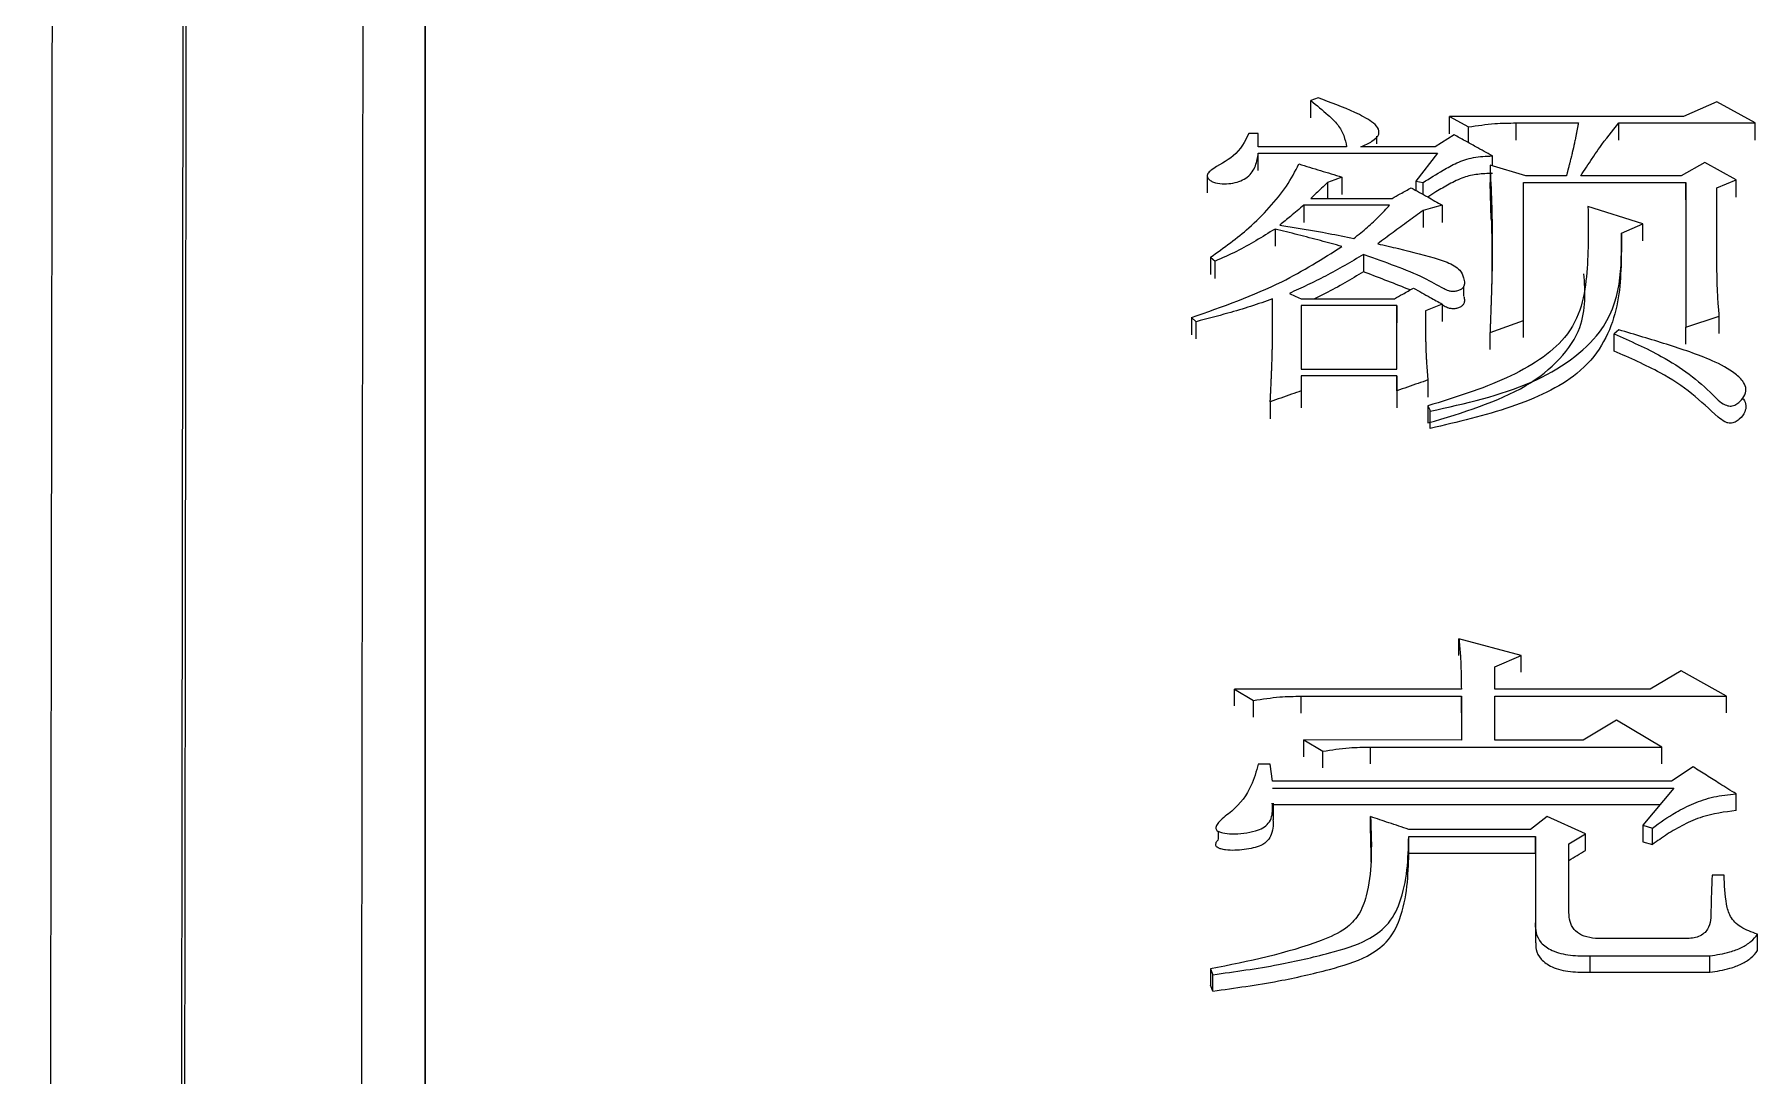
# Model space of a CAD drawing. Header units: millimetres. Extents: x 2344 to 4024, y 1094 to 2282.
# Drawn here: x 2710.55 to 2718.36, y 2094.04 to 2098.76 of the extents above; entities that cross this region are included whole.
import ezdxf

# ---------------------------------------------------------------- set-up
doc = ezdxf.new("R2010")
doc.units = ezdxf.units.MM

msp = doc.modelspace()

# ---------------------------------------------------------------- linework, layer by layer
at = {"color": 7, "linetype": 'Continuous', "lineweight": 25}
for p, q in [((2716.3667, 2098.472), (2716.3343, 2098.4601)), ((2716.3343, 2098.3813), (2716.3343, 2098.4601)), ((2718.1732, 2098.4542), (2718.0218, 2098.3886)), ((2718.3463, 2098.3588), (2718.1732, 2098.4542)), ((2716.9617, 2098.3886), (2717.0482, 2098.3409)), ((2718.0218, 2098.3886), (2716.9617, 2098.3886)), ((2716.9617, 2098.3098), (2716.9617, 2098.3886)), ((2717.2645, 2098.3588), (2717.5458, 2098.3588)), ((2717.2645, 2098.28), (2717.2645, 2098.3588)), ((2717.7297, 2098.3588), (2718.3463, 2098.3588)), ((2718.3463, 2098.28), (2718.3463, 2098.3588)), ((2716.0963, 2098.311), (2716.053, 2098.311)), ((2716.0963, 2098.2511), (2716.0963, 2098.311)), ((2716.6327, 2098.3414), (2716.6327, 2098.3433)), ((2716.6327, 2098.2641), (2716.6327, 2098.299)), ((2716.9833, 2098.305), (2716.8968, 2098.2511)), ((2717.0482, 2098.2691), (2717.0482, 2098.3409)), ((2716.4965, 2098.2511), (2716.0963, 2098.2511)), ((2716.0963, 2098.1426), (2716.0963, 2098.2212)), ((2716.8968, 2098.2511), (2716.5614, 2098.2511)), ((2716.9076, 2098.2212), (2716.8102, 2098.0951)), ((2717.1564, 2098.164), (2717.1564, 2098.2092)), ((2715.8653, 2098.1213), (2715.8653, 2098.0423)), ((2717.1456, 2098.1672), (2717.1456, 2098.0882)), ((2717.3078, 2098.1191), (2717.1456, 2098.1672)), ((2717.4917, 2098.1191), (2717.3078, 2098.1191)), ((2718.0109, 2098.1191), (2717.5566, 2098.1191)), ((2718.1191, 2098.1792), (2718.0109, 2098.1191)), ((2718.2597, 2098.1011), (2718.1191, 2098.1792)), ((2716.41, 2098.0891), (2716.41, 2098.0168)), ((2716.4749, 2098.1131), (2716.4749, 2098.0347)), ((2716.8102, 2098.0951), (2716.8102, 2098.053)), ((2716.8102, 2098.0951), (2716.8427, 2098.0891)), ((2717.1509, 2097.9233), (2717.1456, 2098.0882)), ((2717.297, 2098.0891), (2718.0326, 2098.0891)), ((2717.297, 2097.4643), (2717.297, 2098.0891)), ((2718.0326, 2098.0891), (2718.0326, 2097.4337)), ((2718.0326, 2098.0106), (2718.0326, 2098.0891)), ((2718.1732, 2098.065), (2718.2597, 2098.1011)), ((2718.1732, 2097.696), (2718.1732, 2098.065)), ((2718.2597, 2098.0226), (2718.2597, 2098.1011)), ((2716.6912, 2097.9867), (2716.3018, 2097.9867)), ((2716.3018, 2097.9867), (2716.3018, 2097.9084)), ((2716.3343, 2098.0168), (2716.702, 2098.0168)), ((2716.8427, 2097.9625), (2716.8427, 2097.8843)), ((2716.9292, 2097.9867), (2716.9292, 2097.9084)), ((2717.8379, 2097.9021), (2717.5891, 2097.9806)), ((2717.7405, 2097.8598), (2717.8379, 2097.9021)), ((2717.8379, 2097.8239), (2717.8379, 2097.9021)), ((2716.172, 2097.878), (2716.172, 2097.7998)), ((2717.7405, 2097.8598), (2717.7405, 2097.7816)), ((2715.8799, 2097.7507), (2715.9016, 2097.7325)), ((2715.9016, 2097.6545), (2715.9016, 2097.7325)), ((2717.0275, 2097.5735), (2717.0275, 2097.6214)), ((2716.291, 2097.562), (2716.7129, 2097.562)), ((2716.291, 2097.5315), (2716.291, 2097.2435)), ((2716.7237, 2097.5315), (2716.291, 2097.5315)), ((2716.7237, 2097.2435), (2716.7237, 2097.5315)), ((2716.7237, 2097.5315), (2716.7237, 2097.4537)), ((2716.9292, 2097.5376), (2716.9292, 2097.4598)), ((2715.7934, 2097.4766), (2715.815, 2097.4582)), ((2715.7934, 2097.4766), (2715.7934, 2097.3985)), ((2715.815, 2097.3805), (2715.815, 2097.4582)), ((2716.1612, 2097.4707), (2716.1612, 2097.4838)), ((2716.7237, 2097.2435), (2716.7237, 2097.4533)), ((2717.1456, 2097.4092), (2717.297, 2097.4643)), ((2717.297, 2097.3866), (2717.297, 2097.4643)), ((2718.0326, 2097.4337), (2718.184, 2097.4826)), ((2718.0326, 2097.356), (2718.0326, 2097.4337)), ((2718.184, 2097.4049), (2718.184, 2097.4826)), ((2717.1456, 2097.3316), (2717.1456, 2097.4092)), ((2717.708, 2097.325), (2717.708, 2097.4031)), ((2716.291, 2097.2435), (2716.7237, 2097.2435)), ((2716.7237, 2097.2127), (2716.291, 2097.2127)), ((2716.291, 2097.2127), (2716.291, 2097.145)), ((2716.7237, 2097.145), (2716.7237, 2097.2127)), ((2716.7237, 2097.2127), (2716.7237, 2097.1353)), ((2716.8643, 2097.1943), (2716.8643, 2097.1169)), ((2718.29, 2097.1876), (2718.29, 2097.1898)), ((2716.291, 2097.145), (2716.291, 2097.0676)), ((2716.7237, 2097.145), (2716.7237, 2097.0676)), ((2718.2899, 2097.1119), (2718.2899, 2097.1131)), ((2716.1504, 2097.0956), (2716.1504, 2097.0183)), ((2716.8751, 2096.9751), (2716.8751, 2097.0524)), ((2717.2862, 2095.9459), (2717.0049, 2096.022)), ((2717.0049, 2095.9459), (2717.0049, 2096.022)), ((2717.1672, 2095.895), (2717.2862, 2095.9459)), ((2717.2862, 2095.8698), (2717.2862, 2095.9459)), ((2717.1672, 2095.7932), (2717.1672, 2095.895)), ((2718.011, 2095.8759), (2717.8703, 2095.7932)), ((2718.2165, 2095.7613), (2718.011, 2095.8759)), ((2715.9881, 2095.7932), (2716.0747, 2095.7422)), ((2717.0158, 2095.7932), (2715.9881, 2095.7932)), ((2717.8703, 2095.7932), (2717.1672, 2095.7932)), ((2716.0747, 2095.6664), (2716.0747, 2095.7422)), ((2716.291, 2095.7613), (2717.0158, 2095.7613)), ((2716.291, 2095.6854), (2716.291, 2095.7613)), ((2717.0158, 2095.7613), (2717.0158, 2095.5631)), ((2717.0158, 2095.6855), (2717.0158, 2095.7613)), ((2717.1672, 2095.7613), (2718.2165, 2095.7613)), ((2717.1672, 2095.5631), (2717.1672, 2095.7613)), ((2718.2165, 2095.6855), (2718.2165, 2095.7613)), ((2717.7189, 2095.6527), (2717.5675, 2095.5631)), ((2717.9244, 2095.5311), (2717.7189, 2095.6527)), ((2716.3018, 2095.5632), (2716.3884, 2095.5119)), ((2717.0158, 2095.5631), (2716.3018, 2095.5632)), ((2717.5675, 2095.5631), (2717.1672, 2095.5631)), ((2716.3884, 2095.4363), (2716.3884, 2095.5119)), ((2716.6047, 2095.4556), (2716.6047, 2095.5311)), ((2716.6047, 2095.5311), (2717.9244, 2095.5311)), ((2717.9244, 2095.4555), (2717.9244, 2095.5311)), ((2716.1504, 2095.4541), (2716.0963, 2095.4541)), ((2716.1612, 2095.377), (2716.1504, 2095.4541)), ((2718.065, 2095.4412), (2717.9677, 2095.3769)), ((2717.9677, 2095.3769), (2716.1612, 2095.377)), ((2716.1612, 2095.3448), (2717.9785, 2095.3448)), ((2717.9785, 2095.3448), (2717.8379, 2095.177)), ((2718.2598, 2095.2437), (2718.2598, 2095.319)), ((2717.9153, 2095.2694), (2716.1612, 2095.2694)), ((2716.1658, 2095.2017), (2716.1658, 2095.2774)), ((2715.9144, 2095.1874), (2715.9144, 2095.1858)), ((2716.6047, 2095.1406), (2716.6047, 2095.2158)), ((2717.3295, 2095.1576), (2716.7778, 2095.1577)), ((2717.4052, 2095.2158), (2717.3295, 2095.1576)), ((2717.5783, 2095.1382), (2717.4052, 2095.2158)), ((2717.8379, 2095.177), (2717.8812, 2095.1641)), ((2717.8379, 2095.177), (2717.8379, 2095.1019)), ((2717.8812, 2095.089), (2717.8812, 2095.1641)), ((2715.9144, 2095.1499), (2715.9144, 2095.1118)), ((2716.6047, 2095.1406), (2716.6061, 2095.0093)), ((2716.7778, 2095.0503), (2716.7778, 2095.1253)), ((2716.7778, 2095.1253), (2717.3511, 2095.1253)), ((2716.7784, 2095.0203), (2716.7784, 2095.0959)), ((2717.3511, 2095.1253), (2717.3511, 2094.7354)), ((2717.3511, 2095.0503), (2717.3511, 2095.1253)), ((2717.5026, 2095.0929), (2717.5783, 2095.1382)), ((2717.5026, 2094.781), (2717.5026, 2095.0929)), ((2717.5783, 2095.0632), (2717.5783, 2095.1382)), ((2717.8379, 2095.1019), (2717.8812, 2095.089)), ((2716.7778, 2095.0503), (2717.3511, 2095.0503)), ((2717.3511, 2095.0503), (2717.3511, 2094.6608)), ((2718.2057, 2094.9502), (2718.1516, 2094.9502)), ((2717.3511, 2094.7154), (2717.3511, 2094.7354)), ((2717.3511, 2094.7184), (2717.3511, 2094.6438)), ((2718.0326, 2094.6635), (2717.6648, 2094.6635)), ((2718.3571, 2094.6087), (2718.3571, 2094.6831)), ((2717.5999, 2094.585), (2718.1408, 2094.585)), ((2717.5999, 2094.5107), (2717.5999, 2094.585)), ((2718.1408, 2094.5107), (2718.1408, 2094.585)), ((2715.88, 2094.5261), (2715.8908, 2094.4999)), ((2715.8908, 2094.4256), (2715.88, 2094.4518)), ((2715.8908, 2094.4256), (2715.8908, 2094.4999)), ((2717.5999, 2094.5107), (2718.1408, 2094.5107))]:
    msp.add_line(p, q, dxfattribs=at)
at = {"color": 7, "linetype": 'Continuous', "lineweight": 25, "flags": 128}
for points in [[(2717.7297, 2098.28), (2717.7297, 2098.3071), (2717.7297, 2098.3329), (2717.7297, 2098.3588)], [(2716.0963, 2098.2212), (2716.5019, 2098.2212), (2716.9076, 2098.2212)], [(2716.4749, 2098.1131), (2716.4424, 2098.1011), (2716.41, 2098.0891)], [(2716.9292, 2097.9867), (2716.8859, 2097.9746), (2716.8427, 2097.9625)], [(2715.8799, 2097.7507), (2715.8799, 2097.7221), (2715.8799, 2097.6972), (2715.8799, 2097.6727)], [(2716.5723, 2097.7629), (2716.5723, 2097.7399), (2716.5723, 2097.717), (2716.5723, 2097.6844)], [(2716.2369, 2097.5864), (2716.2639, 2097.5742), (2716.291, 2097.562)], [(2716.9292, 2097.5376), (2716.8914, 2097.5224), (2716.8535, 2097.5071)], [(2717.7296, 2097.4214), (2717.7188, 2097.4122), (2717.708, 2097.4031)], [(2716.8643, 2097.0771), (2716.8643, 2097.0455), (2716.8643, 2097.0225), (2716.8643, 2096.9998)], [(2715.9881, 2095.7174), (2715.9881, 2095.7363), (2715.9881, 2095.7552), (2715.9881, 2095.7932)], [(2716.3018, 2095.4876), (2716.3018, 2095.5064), (2716.3018, 2095.5253), (2716.3018, 2095.5632)], [(2715.88, 2094.5261), (2715.88, 2094.4955), (2715.88, 2094.4736), (2715.88, 2094.4518)]]:
    msp.add_lwpolyline(points, dxfattribs=at)
at = {"color": 7, "linetype": 'Continuous', "lineweight": 25}
for points, knots in [([(2712.3225, 2113.283), (2712.3226, 2113.1789), (2712.3226, 2112.6582), (2712.3227, 2111.2913), (2712.3227, 2109.1314), (2712.3228, 2106.513), (2712.3228, 2104.0504), (2712.3229, 2100.5426), (2712.3229, 2097.3997), (2712.3229, 2093.0846), (2712.323, 2088.3975), (2712.323, 2083.2653), (2712.3231, 2077.8418), (2712.3231, 2073.2831), (2712.3232, 2067.3606), (2712.3232, 2062.4548), (2712.3233, 2055.7759), (2712.3234, 2051.4831), (2712.3235, 2048.482)], [0, 0, 0, 0, 0.020124, 0.100733, 0.181328, 0.221587, 0.302184, 0.342442, 0.423039, 0.463298, 0.543894, 0.624491, 0.664749, 0.745346, 0.785604, 0.8662, 0.906458, 1, 1, 1, 1]), ([(2712.323, 2082.193), (2712.323, 2083.3777), (2712.323, 2085.6312), (2712.3229, 2089.6715), (2712.3229, 2093.379), (2712.3229, 2097.6137), (2712.3228, 2100.6876), (2712.3228, 2104.0998), (2712.3227, 2107.0773), (2712.3227, 2109.4207), (2712.3226, 2111.3611), (2712.3226, 2112.0949), (2712.3225, 2112.5917)], [0, 0, 0, 0, 0.072858, 0.13859, 0.270184, 0.335916, 0.467513, 0.533245, 0.664841, 0.796434, 0.862166, 1, 1, 1, 1]), ([(2710.6539, 2112.3349), (2710.654, 2112.3633), (2710.6543, 2112.4517), (2710.653, 2111.4654), (2710.6501, 2109.4525), (2710.6454, 2106.3898), (2710.6402, 2103.0015), (2710.6351, 2099.6641), (2710.6305, 2096.5945), (2710.6249, 2092.9511), (2710.6184, 2088.6803), (2710.6111, 2084.0346), (2710.6034, 2079.0878), (2710.5952, 2073.9175), (2710.5862, 2068.2331), (2710.5763, 2062.0361), (2710.5656, 2055.3523), (2710.5581, 2050.6616), (2710.5542, 2048.2675)], [0, 0, 0, 0, 0.039342, 0.122943, 0.206183, 0.289063, 0.371582, 0.416612, 0.465601, 0.518547, 0.575452, 0.636313, 0.690059, 0.746552, 0.805793, 0.867782, 0.932518, 1, 1, 1, 1]), ([(2711.1592, 2048.132), (2711.1638, 2051.4312), (2711.1729, 2058.0297), (2711.1858, 2067.4598), (2711.1979, 2076.3404), (2711.2088, 2084.4981), (2711.2186, 2091.7984), (2711.2269, 2098.1162), (2711.2336, 2103.3383), (2711.2386, 2107.3948), (2711.2418, 2110.1428), (2711.2433, 2111.5888), (2711.2429, 2111.5656), (2711.2427, 2111.5569)], [0, 0, 0, 0, 0.094309, 0.188619, 0.282928, 0.377238, 0.471547, 0.565857, 0.660166, 0.754475, 0.848785, 0.943094, 1, 1, 1, 1]), ([(2711.1732, 2048.0833), (2711.1765, 2050.4689), (2711.183, 2055.1755), (2711.1922, 2061.9248), (2711.2009, 2068.2674), (2711.2089, 2074.1625), (2711.2163, 2079.5931), (2711.224, 2085.3261), (2711.2316, 2091.0948), (2711.2389, 2096.5751), (2711.2446, 2101.0421), (2711.2491, 2104.5653), (2711.2524, 2107.2273), (2711.2546, 2109.1302), (2711.2559, 2110.3489), (2711.2565, 2111.0659), (2711.2563, 2111.0968), (2711.2562, 2111.1115)], [0, 0, 0, 0, 0.06854, 0.13522, 0.200041, 0.263001, 0.324101, 0.38334, 0.468684, 0.549845, 0.626823, 0.699617, 0.768227, 0.832652, 0.892892, 0.948946, 1, 1, 1, 1]), ([(2712.0544, 2110.3577), (2712.0544, 2110.3697), (2712.0547, 2110.482), (2712.0545, 2110.1293), (2712.054, 2109.5594), (2712.0534, 2109.0127), (2712.0527, 2108.3385), (2712.0518, 2107.5304), (2712.0507, 2106.5905), (2712.0494, 2105.5189), (2712.0473, 2103.8094), (2712.0439, 2101.1232), (2712.0387, 2096.9734), (2712.032, 2091.7571), (2712.0247, 2086.1502), (2712.0171, 2080.473), (2712.0096, 2075.0059), (2712.0014, 2068.993), (2711.9924, 2062.4454), (2711.9826, 2055.4026), (2711.9758, 2050.4602), (2711.9723, 2047.9462)], [0, 0, 0, 0, 0.008365, 0.077995, 0.107986, 0.138061, 0.168221, 0.198465, 0.228793, 0.259205, 0.289702, 0.358895, 0.433683, 0.514064, 0.600037, 0.66048, 0.723411, 0.788828, 0.856732, 0.927123, 1, 1, 1, 1]), ([(2716.3343, 2098.4601), (2716.3608, 2098.4386), (2716.4042, 2098.4031), (2716.4588, 2098.3512), (2716.4857, 2098.3019), (2716.4929, 2098.268), (2716.4965, 2098.2511)], [0, 0, 0, 0, 0.34464, 0.565757, 0.783533, 1, 1, 1, 1]), ([(2716.5614, 2098.2511), (2716.5788, 2098.2587), (2716.6128, 2098.2735), (2716.6473, 2098.3048), (2716.6402, 2098.3393), (2716.5997, 2098.3728), (2716.5109, 2098.4202), (2716.424, 2098.4514), (2716.3667, 2098.472)], [0, 0, 0, 0, 0.121652, 0.238643, 0.329835, 0.425879, 0.621221, 1, 1, 1, 1]), ([(2717.0482, 2098.3409), (2717.088, 2098.3468), (2717.1591, 2098.3574), (2717.2323, 2098.3584), (2717.2645, 2098.3588)], [0, 0, 0, 0, 0.558835, 1, 1, 1, 1]), ([(2717.5458, 2098.3588), (2717.5455, 2098.357), (2717.5448, 2098.3535), (2717.544, 2098.3491), (2717.5432, 2098.3447), (2717.5425, 2098.3412), (2717.5419, 2098.3377), (2717.5412, 2098.3342), (2717.5405, 2098.3307), (2717.5397, 2098.3263), (2717.539, 2098.3228), (2717.5382, 2098.3184), (2717.5373, 2098.314), (2717.5363, 2098.3088), (2717.5353, 2098.3035), (2717.5343, 2098.2982), (2717.5332, 2098.293), (2717.5311, 2098.2825), (2717.5263, 2098.2596), (2717.5211, 2098.2369), (2717.517, 2098.2193), (2717.5153, 2098.2123), (2717.5136, 2098.2053), (2717.5115, 2098.1965), (2717.5097, 2098.1895), (2717.508, 2098.1825), (2717.5066, 2098.1773), (2717.5055, 2098.1729), (2717.5044, 2098.1685), (2717.5035, 2098.165), (2717.5026, 2098.1615), (2717.5017, 2098.158), (2717.5008, 2098.1545), (2717.4997, 2098.1501), (2717.4988, 2098.1466), (2717.4977, 2098.1422), (2717.4968, 2098.1387), (2717.4959, 2098.1352), (2717.495, 2098.1317), (2717.4941, 2098.1282), (2717.4929, 2098.1237), (2717.4922, 2098.121), (2717.4917, 2098.1191)], [0, 0, 0, 0, 0.021952, 0.043903, 0.054879, 0.07683, 0.087806, 0.098782, 0.120733, 0.131709, 0.15366, 0.164636, 0.186587, 0.208539, 0.23049, 0.252442, 0.274393, 0.296345, 0.384151, 0.559767, 0.581718, 0.603669, 0.647572, 0.669524, 0.713427, 0.735378, 0.75733, 0.779281, 0.790257, 0.812208, 0.823184, 0.83416, 0.856111, 0.867087, 0.889038, 0.900014, 0.921965, 0.932941, 0.943917, 0.965868, 0.976844, 1, 1, 1, 1]), ([(2717.5566, 2098.1191), (2717.5738, 2098.1456), (2717.5932, 2098.1753), (2717.622, 2098.2181), (2717.659, 2098.2725), (2717.6995, 2098.322), (2717.7297, 2098.3588)], [0, 0, 0, 0, 0.325176, 0.365823, 0.528414, 1, 1, 1, 1]), ([(2716.053, 2098.311), (2716.0352, 2098.2746), (2716.0031, 2098.2089), (2715.9067, 2098.1639), (2715.8652, 2098.1304), (2715.8644, 2098.1145), (2715.8727, 2098.1024), (2715.8853, 2098.0934), (2715.9085, 2098.0854), (2715.9422, 2098.0818), (2715.9822, 2098.0853), (2716.018, 2098.0959), (2716.0613, 2098.1196), (2716.0866, 2098.165), (2716.093, 2098.2025), (2716.0963, 2098.2212)], [0, 0, 0, 0, 0.230957, 0.41792, 0.453924, 0.487897, 0.511171, 0.535166, 0.56028, 0.61217, 0.662892, 0.713404, 0.762519, 0.88154, 1, 1, 1, 1]), ([(2717.1564, 2098.2092), (2717.1314, 2098.223), (2717.0901, 2098.2459), (2717.0324, 2098.2778), (2716.9997, 2098.2959), (2716.9833, 2098.305)], [0, 0, 0, 0, 0.432628, 0.716314, 1, 1, 1, 1]), ([(2716.8427, 2098.0891), (2716.8726, 2098.1077), (2716.9219, 2098.1384), (2716.9939, 2098.1795), (2717.0697, 2098.2058), (2717.1272, 2098.2081), (2717.1564, 2098.2092)], [0, 0, 0, 0, 0.3343851, 0.5522025, 0.7732716, 1, 1, 1, 1]), ([(2715.8799, 2097.7507), (2715.9405, 2097.7937), (2716.0397, 2097.8643), (2716.1477, 2097.9751), (2716.228, 2098.0712), (2716.2628, 2098.1393), (2716.2802, 2098.1732)], [0, 0, 0, 0, 0.34436, 0.564684, 0.783385, 1, 1, 1, 1]), ([(2716.2802, 2098.1732), (2716.3126, 2098.1632), (2716.3775, 2098.1432), (2716.4424, 2098.1232), (2716.4749, 2098.1131)], [0, 0, 0, 0, 0.5, 1, 1, 1, 1]), ([(2717.1564, 2098.1301), (2717.134, 2098.1293), (2717.0896, 2098.1278), (2717.0202, 2098.1125), (2716.9605, 2098.0813), (2716.9073, 2098.0508), (2716.8759, 2098.031), (2716.8636, 2098.0232)], [0, 0, 0, 0, 0.190302, 0.378151, 0.615576, 0.850553, 1, 1, 1, 1]), ([(2717.1456, 2098.1672), (2717.1481, 2098.1109), (2717.1533, 2097.9984), (2717.1561, 2097.871), (2717.156, 2097.7983), (2717.1559, 2097.7806), (2717.1559, 2097.7753), (2717.1558, 2097.7699), (2717.1558, 2097.7646), (2717.1558, 2097.7593), (2717.1557, 2097.7522), (2717.1556, 2097.7451), (2717.1555, 2097.738), (2717.1554, 2097.7326), (2717.1554, 2097.7273), (2717.1553, 2097.722), (2717.1552, 2097.7166), (2717.1551, 2097.7113), (2717.155, 2097.7042), (2717.1548, 2097.6971), (2717.1547, 2097.69), (2717.1546, 2097.6846), (2717.1545, 2097.6793), (2717.1544, 2097.6739), (2717.1542, 2097.6686), (2717.1541, 2097.6633), (2717.154, 2097.6579), (2717.1539, 2097.6526), (2717.1537, 2097.6455), (2717.1535, 2097.6383), (2717.1533, 2097.6312), (2717.1531, 2097.6259), (2717.153, 2097.6205), (2717.1528, 2097.6152), (2717.1527, 2097.6098), (2717.1525, 2097.6045), (2717.1523, 2097.5973), (2717.1521, 2097.5902), (2717.1519, 2097.5831), (2717.1517, 2097.5777), (2717.1515, 2097.5724), (2717.1514, 2097.567), (2717.1512, 2097.5617), (2717.151, 2097.5563), (2717.1508, 2097.551), (2717.1506, 2097.5456), (2717.1504, 2097.5385), (2717.1501, 2097.5313), (2717.1499, 2097.5242), (2717.1497, 2097.5188), (2717.1495, 2097.5134), (2717.1493, 2097.5081), (2717.1491, 2097.5027), (2717.1489, 2097.4974), (2717.1486, 2097.4902), (2717.1484, 2097.4831), (2717.1481, 2097.4759), (2717.1479, 2097.4705), (2717.1477, 2097.4652), (2717.1475, 2097.4598), (2717.1473, 2097.4544), (2717.1471, 2097.4491), (2717.1469, 2097.4437), (2717.1466, 2097.4365), (2717.1463, 2097.4294), (2717.1461, 2097.4222), (2717.1458, 2097.4161), (2717.1457, 2097.4118), (2717.1456, 2097.4092)], [0, 0, 0, 0, 0.22469, 0.449389, 0.505561, 0.512583, 0.519604, 0.526626, 0.533647, 0.540669, 0.547691, 0.561734, 0.568755, 0.575777, 0.582798, 0.58982, 0.596841, 0.603863, 0.610884, 0.624927, 0.631949, 0.638971, 0.645992, 0.653014, 0.660035, 0.667057, 0.674078, 0.6811, 0.688121, 0.702164, 0.709186, 0.716207, 0.723229, 0.730251, 0.737272, 0.744294, 0.751315, 0.765358, 0.77238, 0.779401, 0.786423, 0.793444, 0.800466, 0.807487, 0.814509, 0.821531, 0.828552, 0.842595, 0.849617, 0.856638, 0.86366, 0.870681, 0.877703, 0.884724, 0.891746, 0.905789, 0.912811, 0.919832, 0.926854, 0.933875, 0.940897, 0.947918, 0.95494, 0.961961, 0.976004, 0.983026, 0.990048, 1, 1, 1, 1]), ([(2716.41, 2098.0891), (2716.4009, 2098.0804), (2716.3837, 2098.064), (2716.3584, 2098.0399), (2716.3423, 2098.0245), (2716.3343, 2098.0168)], [0, 0, 0, 0, 0.361282, 0.680641, 1, 1, 1, 1]), ([(2716.702, 2098.0168), (2716.7145, 2098.0238), (2716.7352, 2098.0353), (2716.764, 2098.0513), (2716.7804, 2098.0605), (2716.7886, 2098.065)], [0, 0, 0, 0, 0.432649, 0.716324, 1, 1, 1, 1]), ([(2716.7886, 2098.065), (2716.8011, 2098.0581), (2716.826, 2098.0442), (2716.8729, 2098.0181), (2716.9073, 2097.9989), (2716.9292, 2097.9867)], [0, 0, 0, 0, 0.266242, 0.532485, 1, 1, 1, 1]), ([(2716.8427, 2098.0349), (2716.8427, 2098.0357), (2716.8427, 2098.0452), (2716.8427, 2098.0632), (2716.8427, 2098.0805), (2716.8427, 2098.0891)], [0, 0, 0, 0, 0.046124, 0.523062, 1, 1, 1, 1]), ([(2716.3018, 2097.9867), (2716.292, 2097.9781), (2716.2723, 2097.9608), (2716.2367, 2097.9305), (2716.2099, 2097.9091), (2716.1936, 2097.8961)], [0, 0, 0, 0, 0.280921, 0.561854, 1, 1, 1, 1]), ([(2716.529, 2097.8356), (2716.5498, 2097.8524), (2716.59, 2097.8849), (2716.644, 2097.9354), (2716.6755, 2097.9696), (2716.6912, 2097.9867)], [0, 0, 0, 0, 0.349925, 0.674457, 1, 1, 1, 1]), ([(2716.8427, 2097.9625), (2716.8204, 2097.9462), (2716.775, 2097.9129), (2716.7065, 2097.8625), (2716.6603, 2097.8284), (2716.6371, 2097.8113)], [0, 0, 0, 0, 0.32488, 0.66244, 1, 1, 1, 1]), ([(2717.5891, 2097.9806), (2717.5906, 2097.8818), (2717.5938, 2097.6844), (2717.5419, 2097.3905), (2717.2266, 2097.1888), (2716.9867, 2097.1148), (2716.8643, 2097.0771)], [0, 0, 0, 0, 0.273656, 0.546764, 0.768873, 1, 1, 1, 1]), ([(2716.1936, 2097.8961), (2716.2677, 2097.8841), (2716.3804, 2097.8659), (2716.491, 2097.8433), (2716.529, 2097.8356)], [0, 0, 0, 0, 0.65698, 1, 1, 1, 1]), ([(2717.1516, 2097.9255), (2717.1528, 2097.8741), (2717.1547, 2097.7992), (2717.154, 2097.6874), (2717.1531, 2097.6312), (2717.1521, 2097.5917), (2717.1519, 2097.5828), (2717.1517, 2097.5787)], [0, 0, 0, 0, 0.473463, 0.690195, 0.834332, 0.924078, 1, 1, 1, 1]), ([(2716.172, 2097.878), (2716.1434, 2097.8603), (2716.0869, 2097.8253), (2715.9984, 2097.7753), (2715.9339, 2097.7468), (2715.9016, 2097.7325)], [0, 0, 0, 0, 0.3384511, 0.6681197, 1, 1, 1, 1]), ([(2716.4749, 2097.7992), (2716.4428, 2097.808), (2716.3766, 2097.8261), (2716.2757, 2097.8524), (2716.2066, 2097.8694), (2716.172, 2097.878)], [0, 0, 0, 0, 0.320379, 0.660141, 1, 1, 1, 1]), ([(2716.6371, 2097.8113), (2716.6685, 2097.8041), (2716.7626, 2097.7825), (2716.8807, 2097.753), (2716.9756, 2097.7191), (2717.0143, 2097.6891), (2717.0255, 2097.6608), (2717.0312, 2097.6361), (2717.0285, 2097.6195), (2717.02, 2097.608), (2717.0069, 2097.6001), (2716.9908, 2097.5954), (2716.9738, 2097.5946), (2716.955, 2097.5982), (2716.9134, 2097.6197), (2716.8017, 2097.6846), (2716.6677, 2097.7271), (2716.5751, 2097.7618), (2716.5723, 2097.7629)], [0, 0, 0, 0, 0.09118, 0.273688, 0.348082, 0.385671, 0.439079, 0.473308, 0.494951, 0.511315, 0.527714, 0.54364, 0.558961, 0.57304, 0.596062, 0.704689, 0.991099, 1, 1, 1, 1]), ([(2716.8751, 2097.0524), (2717.0345, 2097.0879), (2717.3449, 2097.1572), (2717.7448, 2097.4453), (2717.7421, 2097.7036), (2717.7405, 2097.8598)], [0, 0, 0, 0, 0.294377, 0.573566, 1, 1, 1, 1]), ([(2715.7934, 2097.4766), (2715.9351, 2097.5266), (2716.1863, 2097.6154), (2716.3873, 2097.7434), (2716.4749, 2097.7992)], [0, 0, 0, 0, 0.56421, 1, 1, 1, 1]), ([(2716.5723, 2097.7629), (2716.516, 2097.7292), (2716.4351, 2097.6808), (2716.3198, 2097.6244), (2716.2645, 2097.5991), (2716.2369, 2097.5864)], [0, 0, 0, 0, 0.53234, 0.766047, 1, 1, 1, 1]), ([(2717.7405, 2097.7812), (2717.7388, 2097.6856), (2717.7354, 2097.4942), (2717.5909, 2097.2202), (2717.2426, 2097.06), (2716.9989, 2097.0035), (2716.8751, 2096.9748)], [0, 0, 0, 0, 0.271412, 0.543735, 0.768302, 1, 1, 1, 1]), ([(2716.5723, 2097.6844), (2716.5164, 2097.6504), (2716.4457, 2097.6075), (2716.3674, 2097.5699), (2716.351, 2097.562)], [0, 0, 0, 0, 0.790335, 1, 1, 1, 1]), ([(2716.7837, 2097.602), (2716.7165, 2097.6288), (2716.6464, 2097.6567), (2716.5751, 2097.6833), (2716.5723, 2097.6844)], [0, 0, 0, 0, 0.960262, 1, 1, 1, 1]), ([(2716.8643, 2096.9995), (2717.0227, 2097.0466), (2717.33, 2097.1381), (2717.5879, 2097.4098), (2717.5763, 2097.5931), (2717.5712, 2097.6748)], [0, 0, 0, 0, 0.37073, 0.719298, 1, 1, 1, 1]), ([(2718.184, 2097.4826), (2718.1822, 2097.5038), (2718.1784, 2097.5462), (2718.1745, 2097.6173), (2718.1737, 2097.6672), (2718.1732, 2097.696)], [0, 0, 0, 0, 0.29749, 0.594994, 1, 1, 1, 1]), ([(2716.7129, 2097.562), (2716.7253, 2097.5691), (2716.746, 2097.5807), (2716.7749, 2097.597), (2716.7912, 2097.6062), (2716.7994, 2097.6108)], [0, 0, 0, 0, 0.432649, 0.716324, 1, 1, 1, 1]), ([(2716.7994, 2097.6108), (2716.8119, 2097.6038), (2716.8368, 2097.5897), (2716.8801, 2097.5653), (2716.9109, 2097.548), (2716.9292, 2097.5376)], [0, 0, 0, 0, 0.288429, 0.576858, 1, 1, 1, 1]), ([(2717.0269, 2097.5731), (2717.0284, 2097.567), (2717.0312, 2097.5561), (2717.0285, 2097.5412), (2717.02, 2097.5298), (2717.007, 2097.5218), (2716.9908, 2097.5171), (2716.9739, 2097.5163), (2716.9551, 2097.5199), (2716.9414, 2097.5269), (2716.9321, 2097.5319), (2716.9292, 2097.5335)], [0, 0, 0, 0, 0.167841, 0.302239, 0.404481, 0.506937, 0.606485, 0.702394, 0.790586, 0.934492, 1, 1, 1, 1]), ([(2716.1612, 2097.562), (2716.1282, 2097.5502), (2716.0623, 2097.5266), (2715.9461, 2097.4927), (2715.8631, 2097.4708), (2715.815, 2097.4582)], [0, 0, 0, 0, 0.296607, 0.593255, 1, 1, 1, 1]), ([(2716.1504, 2097.0956), (2716.1507, 2097.1024), (2716.1514, 2097.116), (2716.1522, 2097.1331), (2716.1529, 2097.1467), (2716.1534, 2097.1569), (2716.1538, 2097.1654), (2716.1542, 2097.1739), (2716.1548, 2097.1858), (2716.1555, 2097.2028), (2716.1562, 2097.2198), (2716.1569, 2097.2368), (2716.1575, 2097.2504), (2716.1581, 2097.2673), (2716.1585, 2097.2809), (2716.159, 2097.2979), (2716.1594, 2097.3114), (2716.1597, 2097.325), (2716.16, 2097.3385), (2716.1603, 2097.3521), (2716.1605, 2097.369), (2716.1607, 2097.3809), (2716.1608, 2097.3927), (2716.1609, 2097.3995), (2716.161, 2097.4079), (2716.161, 2097.4147), (2716.1611, 2097.4214), (2716.1611, 2097.4282), (2716.1612, 2097.435), (2716.1612, 2097.4434), (2716.1612, 2097.4502), (2716.1612, 2097.4586), (2716.1613, 2097.4654), (2716.1613, 2097.4738), (2716.1613, 2097.4806), (2716.1613, 2097.4873), (2716.1613, 2097.4941), (2716.1613, 2097.5008), (2716.1613, 2097.5092), (2716.1613, 2097.516), (2716.1613, 2097.5244), (2716.1612, 2097.5303), (2716.1612, 2097.5354), (2716.1612, 2097.5387), (2716.1612, 2097.5421), (2716.1612, 2097.5463), (2716.1612, 2097.5497), (2716.1612, 2097.5537), (2716.1612, 2097.5576), (2716.1612, 2097.5606), (2716.1612, 2097.562)], [0, 0, 0, 0, 0.043584, 0.087168, 0.10896, 0.130753, 0.152545, 0.163441, 0.185233, 0.228817, 0.272401, 0.294193, 0.337777, 0.35957, 0.403154, 0.424946, 0.46853, 0.490322, 0.512114, 0.555698, 0.577491, 0.621075, 0.631971, 0.653763, 0.664659, 0.686451, 0.697347, 0.708243, 0.730035, 0.740931, 0.762723, 0.773619, 0.795412, 0.806308, 0.8281, 0.838996, 0.849892, 0.871684, 0.88258, 0.904372, 0.915268, 0.93706, 0.942508, 0.947956, 0.958852, 0.9643, 0.975196, 0.980644, 0.990322, 1, 1, 1, 1]), ([(2716.8535, 2097.5071), (2716.8534, 2097.4725), (2716.8533, 2097.4357), (2716.8538, 2097.3968), (2716.8539, 2097.3903), (2716.854, 2097.3838), (2716.8541, 2097.3772), (2716.8542, 2097.3718), (2716.8543, 2097.3664), (2716.8544, 2097.3621), (2716.8545, 2097.3567), (2716.8547, 2097.3512), (2716.8549, 2097.3426), (2716.8552, 2097.3339), (2716.8555, 2097.3252), (2716.8557, 2097.3187), (2716.856, 2097.3122), (2716.8564, 2097.3035), (2716.8568, 2097.2959), (2716.8572, 2097.2883), (2716.8574, 2097.2839), (2716.8577, 2097.2785), (2716.8581, 2097.2731), (2716.8586, 2097.2644), (2716.8592, 2097.2557), (2716.8601, 2097.2449), (2716.8607, 2097.2362), (2716.8616, 2097.2253), (2716.8624, 2097.2166), (2716.8633, 2097.2055), (2716.8639, 2097.1988), (2716.8643, 2097.1943)], [0, 0, 0, 0, 0.332695, 0.353489, 0.374282, 0.395075, 0.415869, 0.436662, 0.447059, 0.467852, 0.478249, 0.499042, 0.519836, 0.561422, 0.582216, 0.603009, 0.623803, 0.644596, 0.686183, 0.69658, 0.717373, 0.72777, 0.748563, 0.769356, 0.810943, 0.831737, 0.873323, 0.894117, 0.935704, 0.956497, 1, 1, 1, 1]), ([(2717.708, 2097.4031), (2717.7813, 2097.3706), (2717.9538, 2097.2943), (2718.1092, 2097.1785), (2718.1883, 2097.0903), (2718.221, 2097.0773), (2718.2324, 2097.0756), (2718.2439, 2097.0766), (2718.2581, 2097.0817), (2718.2781, 2097.0952), (2718.2975, 2097.1193), (2718.3084, 2097.1515), (2718.2947, 2097.1887), (2718.2451, 2097.2355), (2718.128, 2097.2966), (2717.9453, 2097.3568), (2717.8017, 2097.3998), (2717.7296, 2097.4214)], [0, 0, 0, 0, 0.163724, 0.385241, 0.440262, 0.448909, 0.455116, 0.461357, 0.469621, 0.484499, 0.514444, 0.547094, 0.577932, 0.622921, 0.7083, 0.85364, 1, 1, 1, 1]), ([(2718.2892, 2097.1113), (2718.2906, 2097.1099), (2718.3, 2097.1003), (2718.3066, 2097.0787), (2718.3009, 2097.0469), (2718.282, 2097.0209), (2718.26, 2097.005), (2718.2451, 2096.9994), (2718.2337, 2096.9979), (2718.2212, 2096.9996), (2718.2007, 2097.0077), (2718.1457, 2097.053), (2718.0662, 2097.1351), (2717.907, 2097.2371), (2717.7792, 2097.2936), (2717.708, 2097.325)], [0, 0, 0, 0, 0.0081439, 0.0563346, 0.1046803, 0.1662939, 0.1954869, 0.2077623, 0.2201697, 0.2307685, 0.2471045, 0.2947124, 0.5105369, 0.7270456, 1, 1, 1, 1]), ([(2716.8643, 2097.1943), (2716.8496, 2097.1891), (2716.8188, 2097.1783), (2716.7719, 2097.1619), (2716.7398, 2097.1506), (2716.7237, 2097.145)], [0, 0, 0, 0, 0.3137275, 0.6568637, 1, 1, 1, 1]), ([(2716.291, 2097.145), (2716.2763, 2097.1398), (2716.2455, 2097.129), (2716.1986, 2097.1125), (2716.1665, 2097.1013), (2716.1504, 2097.0956)], [0, 0, 0, 0, 0.313727, 0.656864, 1, 1, 1, 1]), ([(2716.8643, 2097.0771), (2716.8661, 2097.0729), (2716.8697, 2097.0647), (2716.8733, 2097.0565), (2716.8751, 2097.0524)], [0, 0, 0, 0, 0.4999878, 1, 1, 1, 1]), ([(2717.0049, 2096.022), (2717.0071, 2095.9995), (2717.0114, 2095.9544), (2717.0149, 2095.8782), (2717.0154, 2095.8243), (2717.0158, 2095.7932)], [0, 0, 0, 0, 0.296184, 0.592391, 1, 1, 1, 1]), ([(2716.0747, 2095.7422), (2716.1144, 2095.7485), (2716.1856, 2095.7599), (2716.2587, 2095.7609), (2716.291, 2095.7613)], [0, 0, 0, 0, 0.558835, 1, 1, 1, 1]), ([(2716.3884, 2095.5119), (2716.4281, 2095.5182), (2716.4993, 2095.5297), (2716.5724, 2095.5307), (2716.6047, 2095.5311)], [0, 0, 0, 0, 0.558835, 1, 1, 1, 1]), ([(2716.0963, 2095.4541), (2716.0873, 2095.4208), (2716.0669, 2095.3458), (2716.0028, 2095.2559), (2715.9288, 2095.2058), (2715.908, 2095.1792), (2715.9034, 2095.1672), (2715.9037, 2095.1594), (2715.9088, 2095.1527), (2715.919, 2095.1467), (2715.9414, 2095.1401), (2715.9986, 2095.1356), (2716.0634, 2095.143), (2716.1187, 2095.1639), (2716.1454, 2095.1866), (2716.1627, 2095.2254), (2716.161, 2095.2566), (2716.1598, 2095.2771)], [0, 0, 0, 0, 0.170188, 0.383877, 0.484872, 0.518136, 0.532323, 0.54667, 0.556258, 0.568733, 0.591032, 0.636489, 0.757265, 0.800785, 0.844304, 0.897642, 1, 1, 1, 1]), ([(2718.2598, 2095.319), (2718.2354, 2095.3343), (2718.1908, 2095.3623), (2718.1259, 2095.4031), (2718.0853, 2095.4285), (2718.065, 2095.4412)], [0, 0, 0, 0, 0.375031, 0.687515, 1, 1, 1, 1]), ([(2717.8812, 2095.1641), (2717.9157, 2095.1888), (2717.9728, 2095.2297), (2718.0669, 2095.2768), (2718.1577, 2095.3087), (2718.2256, 2095.3155), (2718.2598, 2095.319)], [0, 0, 0, 0, 0.333231, 0.552095, 0.774458, 1, 1, 1, 1]), ([(2718.2598, 2095.2437), (2718.2074, 2095.2367), (2718.1218, 2095.2254), (2718.0225, 2095.18), (2717.9471, 2095.1375), (2717.9031, 2095.1051), (2717.8812, 2095.089)], [0, 0, 0, 0, 0.3464836, 0.5669547, 0.7845718, 1, 1, 1, 1]), ([(2716.6047, 2095.2158), (2716.6073, 2095.1489), (2716.612, 2095.0293), (2716.5953, 2094.8786), (2716.5583, 2094.7737), (2716.4901, 2094.7003), (2716.2684, 2094.6041), (2716.0523, 2094.5607), (2715.88, 2094.5261)], [0, 0, 0, 0, 0.2081878, 0.3720191, 0.4668119, 0.5383008, 0.6316627, 1, 1, 1, 1]), ([(2716.1628, 2095.2017), (2716.1635, 2095.1922), (2716.165, 2095.1697), (2716.1573, 2095.1377), (2716.1415, 2095.1063), (2716.1116, 2095.0846), (2716.0597, 2095.0693), (2716.0047, 2095.0624), (2715.9546, 2095.0633), (2715.9289, 2095.0684), (2715.9152, 2095.0735), (2715.9072, 2095.0792), (2715.9034, 2095.0856), (2715.904, 2095.0951), (2715.9077, 2095.1043), (2715.9137, 2095.1097), (2715.9155, 2095.1113)], [0, 0, 0, 0, 0.095266, 0.223884, 0.321828, 0.420683, 0.505255, 0.691393, 0.784602, 0.831831, 0.866417, 0.887089, 0.907953, 0.933031, 0.980131, 1, 1, 1, 1]), ([(2716.7778, 2095.1577), (2716.7628, 2095.1627), (2716.7328, 2095.1728), (2716.6751, 2095.1922), (2716.6324, 2095.2065), (2716.6047, 2095.2158)], [0, 0, 0, 0, 0.2600044, 0.5200088, 1, 1, 1, 1]), ([(2715.8908, 2094.4999), (2715.9907, 2094.5136), (2716.1701, 2094.5384), (2716.4034, 2094.5922), (2716.5782, 2094.6438), (2716.6911, 2094.7259), (2716.7711, 2094.8869), (2716.7749, 2095.0245), (2716.7778, 2095.1253)], [0, 0, 0, 0, 0.205, 0.367779, 0.497733, 0.583522, 0.695132, 1, 1, 1, 1]), ([(2715.8908, 2094.4256), (2715.9907, 2094.4394), (2716.1701, 2094.4641), (2716.4034, 2094.5178), (2716.5782, 2094.5693), (2716.6911, 2094.6514), (2716.7711, 2094.8122), (2716.7749, 2094.9496), (2716.7778, 2095.0503)], [0, 0, 0, 0, 0.205133, 0.367965, 0.498041, 0.58382, 0.695352, 1, 1, 1, 1]), ([(2717.5026, 2095.0179), (2717.5152, 2095.0255), (2717.5404, 2095.0406), (2717.5657, 2095.0556), (2717.5783, 2095.0632)], [0, 0, 0, 0, 0.499999, 1, 1, 1, 1]), ([(2718.1516, 2094.9502), (2718.1494, 2094.8971), (2718.146, 2094.8163), (2718.1458, 2094.7246), (2718.116, 2094.6863), (2718.0919, 2094.6719), (2718.0624, 2094.6645), (2718.0426, 2094.6639), (2718.0326, 2094.6635)], [0, 0, 0, 0, 0.492006, 0.747357, 0.812482, 0.879737, 0.939347, 1, 1, 1, 1]), ([(2718.3571, 2094.6831), (2718.3304, 2094.6927), (2718.2782, 2094.7114), (2718.2297, 2094.7625), (2718.21, 2094.8438), (2718.2075, 2094.9064), (2718.2057, 2094.9502)], [0, 0, 0, 0, 0.195659, 0.382955, 0.567145, 1, 1, 1, 1]), ([(2717.6648, 2094.6635), (2717.6465, 2094.6634), (2717.6101, 2094.6632), (2717.5588, 2094.6767), (2717.5084, 2094.7156), (2717.505, 2094.7542), (2717.5026, 2094.781)], [0, 0, 0, 0, 0.19814, 0.3923, 0.578456, 1, 1, 1, 1]), ([(2717.3511, 2094.7354), (2717.3511, 2094.7199), (2717.3511, 2094.6888), (2717.3731, 2094.6427), (2717.4278, 2094.6039), (2717.51, 2094.5853), (2717.5697, 2094.5851), (2717.5999, 2094.585)], [0, 0, 0, 0, 0.177785, 0.356958, 0.541697, 0.768829, 1, 1, 1, 1]), ([(2717.3524, 2094.6439), (2717.3526, 2094.6341), (2717.353, 2094.6088), (2717.3733, 2094.5683), (2717.4277, 2094.5295), (2717.51, 2094.511), (2717.5698, 2094.5108), (2717.5999, 2094.5107)], [0, 0, 0, 0, 0.120477, 0.312003, 0.509571, 0.752605, 1, 1, 1, 1]), ([(2718.1408, 2094.585), (2718.1718, 2094.5899), (2718.2226, 2094.5978), (2718.2851, 2094.6218), (2718.3293, 2094.6488), (2718.3479, 2094.6718), (2718.3571, 2094.6831)], [0, 0, 0, 0, 0.349141, 0.571236, 0.788179, 1, 1, 1, 1]), ([(2718.1408, 2094.5107), (2718.1718, 2094.5155), (2718.2225, 2094.5235), (2718.285, 2094.5474), (2718.3293, 2094.5744), (2718.3479, 2094.5973), (2718.3571, 2094.6087)], [0, 0, 0, 0, 0.349259, 0.57138, 0.788286, 1, 1, 1, 1])]:
    msp.add_open_spline(points, degree=3, knots=knots, dxfattribs=at)

doc.saveas('drawing.dxf')
